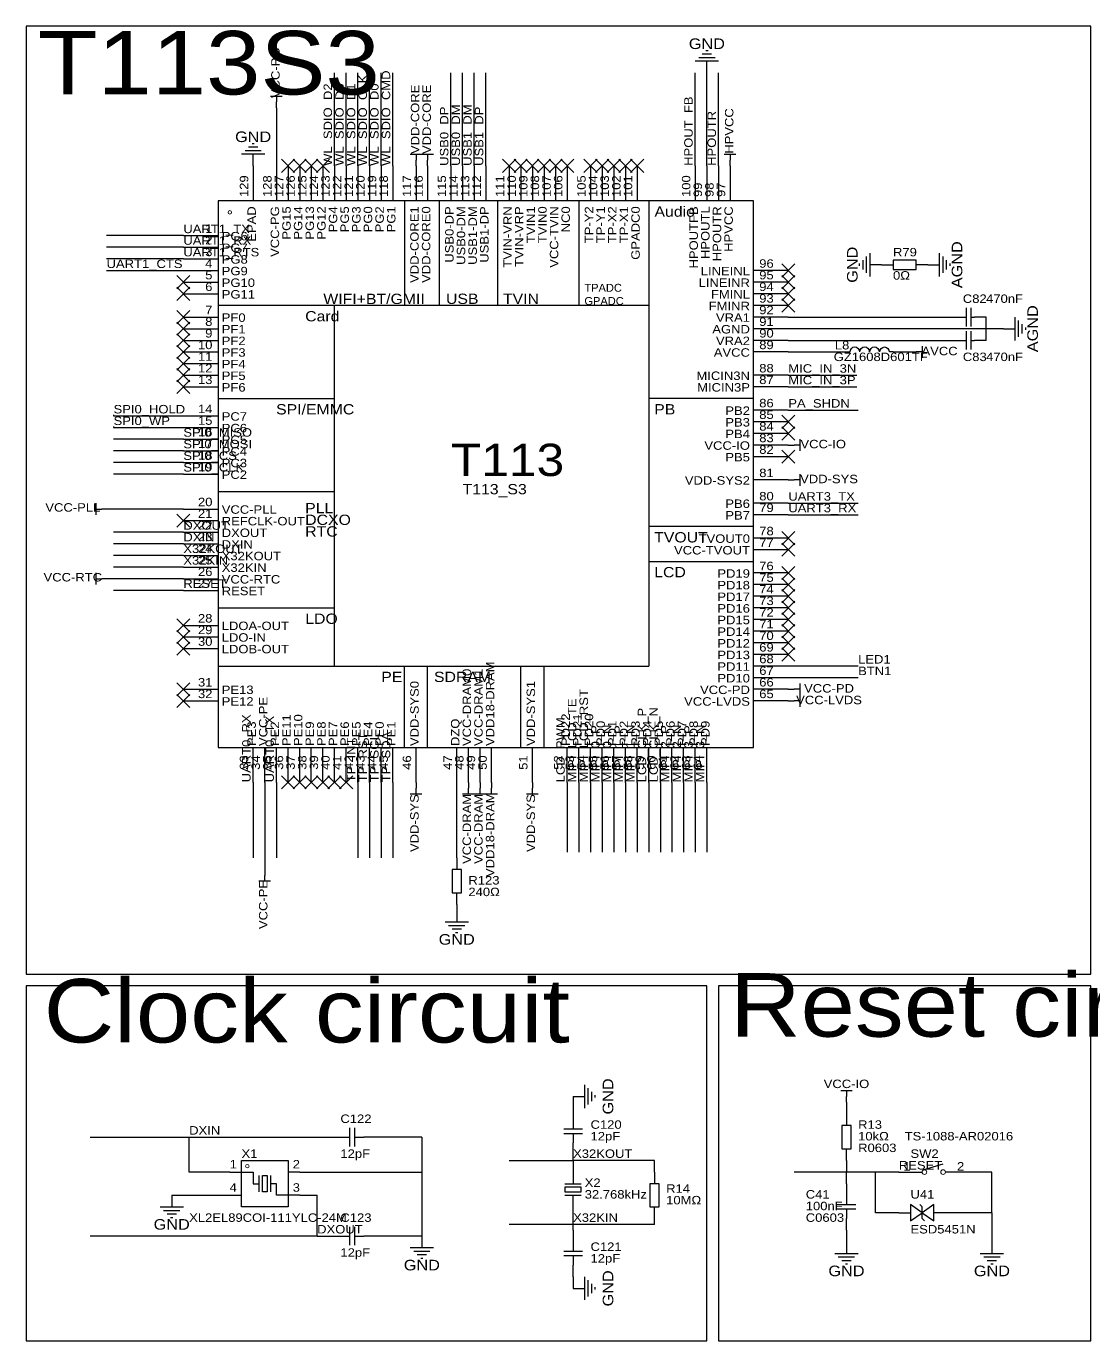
# Model space of a CAD drawing. Header units: millimetres. Extents: x 5 to 432, y 4 to 293.
# Drawn here: x 5.1 to 238.1, y 3.8 to 290.8 of the extents above; entities that cross this region are included whole.
import ezdxf
from ezdxf.enums import TextEntityAlignment as Align

# ---------------------------------------------------------------- set-up
doc = ezdxf.new("R2010")
doc.units = ezdxf.units.MM
doc.header["$MEASUREMENT"] = 0
doc.styles.get("Standard").update_dxf_attribs({"font": 'arial.ttf'})

msp = doc.modelspace()

# ---------------------------------------------------------------- linework, layer by layer
at = {"color": 1, "true_color": 0x000000}
for points in [[(5.08, 290.83), (5.08, 83.82), (237.49, 83.82), (237.49, 290.83)], [(5.08, 81.28), (5.08, 3.81), (153.67, 3.81), (153.67, 81.28)], [(156.21, 81.28), (156.21, 3.81), (237.49, 3.81), (237.49, 81.28)]]:
    msp.add_lwpolyline(points, close=True, dxfattribs=at)
at = {"color": 1, "true_color": 0xa00000}
for points in [[(154.69, 284.73), (152.65, 284.73)], [(153.92, 285.5), (153.42, 285.5)], [(156.21, 283.21), (151.13, 283.21)], [(155.45, 283.97), (151.89, 283.97)], [(58.42, 275.59), (60.96, 275.59)], [(59.69, 275.59), (59.69, 274.32)], [(55.63, 264.41), (53.59, 264.41)], [(54.86, 265.18), (54.36, 265.18)], [(57.15, 262.89), (52.07, 262.89)], [(56.39, 263.65), (52.83, 263.65)], [(88.9, 262.89), (91.44, 262.89)], [(90.17, 262.89), (90.17, 261.62)], [(91.44, 262.89), (93.98, 262.89)], [(92.71, 262.89), (92.71, 261.62)], [(157.48, 262.89), (160.02, 262.89)], [(158.75, 262.89), (158.75, 261.62)], [(87.63, 252.73), (87.63, 229.87)], [(95.25, 252.73), (95.25, 229.87)], [(107.95, 252.73), (107.95, 229.87)], [(125.73, 252.73), (125.73, 229.87)], [(140.97, 252.73), (140.97, 151.13)], [(189.23, 241.3), (189.23, 236.22)], [(204.47, 236.22), (204.47, 241.3)], [(186.94, 239.01), (186.94, 238.51)], [(187.71, 239.78), (187.71, 237.74)], [(188.47, 240.54), (188.47, 236.98)], [(205.23, 236.98), (205.23, 240.54)], [(205.99, 237.74), (205.99, 239.78)], [(206.76, 238.51), (206.76, 239.01)], [(140.97, 229.87), (46.99, 229.87)], [(72.39, 151.13), (72.39, 229.87)], [(209.55, 227.33), (210.31, 227.33)], [(210.31, 229.36), (210.31, 225.3)], [(211.33, 229.36), (211.33, 225.3)], [(211.33, 227.33), (212.09, 227.33)], [(220.98, 222.25), (220.98, 227.33)], [(210.31, 224.28), (210.31, 220.22)], [(211.33, 224.28), (211.33, 220.22)], [(221.74, 223.01), (221.74, 226.57)], [(222.5, 223.77), (222.5, 225.81)], [(223.27, 224.54), (223.27, 225.04)], [(209.55, 222.25), (210.31, 222.25)], [(211.33, 222.25), (212.09, 222.25)], [(184.94, 219.73), (184.99, 220.14), (185.21, 220.5), (185.55, 220.74), (185.95, 220.82), (186.36, 220.73), (186.7, 220.5), (186.92, 220.14), (186.96, 219.72)], [(187.1, 219.73), (187.14, 220.14), (187.36, 220.5), (187.7, 220.74), (188.11, 220.82), (188.51, 220.74), (188.85, 220.5), (189.07, 220.14), (189.12, 219.73)], [(189.25, 219.73), (189.3, 220.14), (189.51, 220.5), (189.86, 220.74), (190.26, 220.82), (190.66, 220.74), (191, 220.5), (191.22, 220.14), (191.27, 219.73)], [(191.44, 219.73), (191.49, 220.14), (191.71, 220.49), (192.05, 220.72), (192.45, 220.8), (192.85, 220.72), (193.19, 220.49), (193.41, 220.14), (193.46, 219.72)], [(200.66, 219.71), (199.39, 219.71)], [(200.66, 220.98), (200.66, 218.44)], [(46.99, 209.55), (72.39, 209.55)], [(163.83, 209.55), (140.97, 209.55)], [(173.99, 199.39), (172.72, 199.39)], [(173.99, 200.66), (173.99, 198.12)], [(173.99, 193.04), (173.99, 190.5)], [(173.99, 191.77), (172.72, 191.77)], [(20.32, 184.15), (20.32, 186.69)], [(46.99, 189.23), (72.39, 189.23)], [(20.32, 185.42), (21.59, 185.42)], [(163.83, 181.61), (140.97, 181.61)], [(140.97, 173.99), (163.83, 173.99)], [(20.32, 168.91), (20.32, 171.45)], [(20.32, 170.18), (21.59, 170.18)], [(46.99, 163.83), (72.39, 163.83)], [(46.99, 151.13), (140.97, 151.13)], [(87.63, 133.35), (87.63, 151.13)], [(92.71, 133.35), (92.71, 151.13)], [(113.03, 133.35), (113.03, 151.13)], [(118.11, 133.35), (118.11, 151.13)], [(173.99, 147.32), (173.99, 144.78)], [(173.99, 146.05), (172.72, 146.05)], [(173.99, 144.78), (173.99, 142.24)], [(173.99, 143.51), (172.72, 143.51)], [(90.17, 123.19), (90.17, 124.46)], [(101.6, 123.19), (101.6, 124.46)], [(104.14, 123.19), (104.14, 124.46)], [(106.68, 123.19), (106.68, 124.46)], [(115.57, 123.19), (115.57, 124.46)], [(91.44, 123.19), (88.9, 123.19)], [(102.87, 123.19), (100.33, 123.19)], [(105.41, 123.19), (102.87, 123.19)], [(107.95, 123.19), (105.41, 123.19)], [(116.84, 123.19), (114.3, 123.19)], [(58.42, 104.14), (55.88, 104.14)], [(57.15, 104.14), (57.15, 105.41)], [(96.52, 95.25), (101.6, 95.25)], [(97.28, 94.49), (100.84, 94.49)], [(98.04, 93.73), (100.08, 93.73)], [(98.81, 92.96), (99.31, 92.96)], [(127, 54.61), (127, 59.69)], [(127.76, 55.37), (127.76, 58.93)], [(128.52, 56.13), (128.52, 58.17)], [(129.29, 56.9), (129.29, 57.4)], [(182.88, 58.42), (185.42, 58.42)], [(184.15, 58.42), (184.15, 57.15)], [(124.46, 52.07), (124.46, 50.04)], [(75.69, 46.23), (75.69, 50.29)], [(76.71, 50.29), (76.71, 46.23)], [(122.43, 50.04), (126.49, 50.04)], [(126.49, 49.02), (122.43, 49.02)], [(124.46, 49.02), (124.46, 46.99)], [(73.66, 48.26), (75.69, 48.26)], [(76.71, 48.26), (78.74, 48.26)], [(52.07, 40.64), (54.61, 40.64), (54.61, 38.1), (55.88, 38.1)], [(198.12, 40.64), (200.66, 40.64)], [(200.91, 41.15), (205.23, 42.42)], [(208.28, 40.64), (205.74, 40.64)], [(55.88, 39.88), (55.88, 36.32)], [(58.42, 39.88), (58.42, 36.32)], [(62.23, 35.56), (59.69, 35.56), (59.69, 38.1), (58.42, 38.1)], [(122.68, 38.1), (126.24, 38.1)], [(124.46, 39.37), (124.46, 38.1)], [(122.68, 35.56), (126.24, 35.56)], [(124.46, 34.29), (124.46, 35.56)], [(184.15, 35.56), (184.15, 33.53)], [(34.29, 33.02), (39.37, 33.02)], [(35.05, 32.26), (38.61, 32.26)], [(182.12, 33.53), (186.18, 33.53)], [(186.18, 32.51), (182.12, 32.51)], [(184.15, 32.51), (184.15, 30.48)], [(201.17, 29.97), (200.66, 30.48), (200.66, 33.02), (200.15, 33.53)], [(35.81, 31.5), (37.85, 31.5)], [(36.58, 30.73), (37.08, 30.73)], [(75.69, 24.64), (75.69, 28.7)], [(76.71, 28.7), (76.71, 24.64)], [(73.66, 26.67), (75.69, 26.67)], [(76.71, 26.67), (78.74, 26.67)], [(88.9, 24.13), (93.98, 24.13)], [(89.66, 23.37), (93.22, 23.37)], [(122.43, 23.37), (126.49, 23.37)], [(124.46, 25.4), (124.46, 23.37)], [(90.42, 22.61), (92.46, 22.61)], [(91.19, 21.84), (91.69, 21.84)], [(126.49, 22.35), (122.43, 22.35)], [(124.46, 22.35), (124.46, 20.32)], [(181.61, 22.86), (186.69, 22.86)], [(182.37, 22.1), (185.93, 22.1)], [(183.13, 21.34), (185.17, 21.34)], [(183.9, 20.57), (184.4, 20.57)], [(213.36, 22.86), (218.44, 22.86)], [(214.12, 22.1), (217.68, 22.1)], [(214.88, 21.34), (216.92, 21.34)], [(215.65, 20.57), (216.15, 20.57)], [(127, 12.7), (127, 17.78)], [(127.76, 13.46), (127.76, 17.02)], [(128.52, 14.22), (128.52, 16.26)], [(129.29, 14.99), (129.29, 15.49)]]:
    msp.add_lwpolyline(points, dxfattribs=at)
at = {"color": 1, "true_color": 0x880000}
for points in [[(153.67, 280.67), (153.67, 283.21)], [(59.69, 273.05), (59.69, 274.32)], [(54.61, 260.35), (54.61, 262.89)], [(90.17, 260.35), (90.17, 261.62)], [(92.71, 260.35), (92.71, 261.62)], [(158.75, 260.35), (158.75, 261.62)], [(54.61, 260.35), (54.61, 252.73)], [(59.69, 260.35), (59.69, 252.73)], [(62.23, 260.35), (62.23, 252.73)], [(64.77, 260.35), (64.77, 252.73)], [(67.31, 260.35), (67.31, 252.73)], [(69.85, 260.35), (69.85, 252.73)], [(72.39, 260.35), (72.39, 252.73)], [(74.93, 260.35), (74.93, 252.73)], [(77.47, 260.35), (77.47, 252.73)], [(80.01, 260.35), (80.01, 252.73)], [(82.55, 260.35), (82.55, 252.73)], [(85.09, 260.35), (85.09, 252.73)], [(90.17, 260.35), (90.17, 252.73)], [(92.71, 260.35), (92.71, 252.73)], [(97.79, 260.35), (97.79, 252.73)], [(100.33, 260.35), (100.33, 252.73)], [(102.87, 260.35), (102.87, 252.73)], [(105.41, 260.35), (105.41, 252.73)], [(110.49, 260.35), (110.49, 252.73)], [(113.03, 260.35), (113.03, 252.73)], [(115.57, 260.35), (115.57, 252.73)], [(118.11, 260.35), (118.11, 252.73)], [(120.65, 260.35), (120.65, 252.73)], [(123.19, 260.35), (123.19, 252.73)], [(128.27, 260.35), (128.27, 252.73)], [(130.81, 260.35), (130.81, 252.73)], [(133.35, 260.35), (133.35, 252.73)], [(135.89, 260.35), (135.89, 252.73)], [(138.43, 260.35), (138.43, 252.73)], [(151.13, 260.35), (151.13, 252.73)], [(153.67, 260.35), (153.67, 252.73)], [(156.21, 260.35), (156.21, 252.73)], [(158.75, 260.35), (158.75, 252.73)], [(39.37, 245.11), (46.99, 245.11)], [(39.37, 242.57), (46.99, 242.57)], [(39.37, 240.03), (46.99, 240.03)], [(191.77, 238.76), (189.23, 238.76)], [(191.77, 238.76), (194.31, 238.76)], [(201.93, 238.76), (199.39, 238.76)], [(201.93, 238.76), (204.47, 238.76)], [(39.37, 237.49), (46.99, 237.49)], [(171.45, 237.49), (163.83, 237.49)], [(39.37, 234.95), (46.99, 234.95)], [(171.45, 234.95), (163.83, 234.95)], [(39.37, 232.41), (46.99, 232.41)], [(171.45, 232.41), (163.83, 232.41)], [(171.45, 229.87), (163.83, 229.87)], [(39.37, 227.33), (46.99, 227.33)], [(171.45, 227.33), (163.83, 227.33)], [(207.01, 227.33), (209.55, 227.33)], [(214.63, 227.33), (212.09, 227.33)], [(39.37, 224.79), (46.99, 224.79)], [(171.45, 224.79), (163.83, 224.79)], [(218.44, 224.79), (220.98, 224.79)], [(39.37, 222.25), (46.99, 222.25)], [(171.45, 222.25), (163.83, 222.25)], [(207.01, 222.25), (209.55, 222.25)], [(214.63, 222.25), (212.09, 222.25)], [(39.37, 219.71), (46.99, 219.71)], [(171.45, 219.71), (163.83, 219.71)], [(184.15, 219.71), (184.91, 219.71)], [(194.31, 219.71), (193.55, 219.71)], [(198.12, 219.71), (199.39, 219.71)], [(39.37, 217.17), (46.99, 217.17)], [(39.37, 214.63), (46.99, 214.63)], [(171.45, 214.63), (163.83, 214.63)], [(39.37, 212.09), (46.99, 212.09)], [(171.45, 212.09), (163.83, 212.09)], [(171.45, 207.01), (163.83, 207.01)], [(39.37, 205.74), (46.99, 205.74)], [(171.45, 204.47), (163.83, 204.47)], [(39.37, 203.2), (46.99, 203.2)], [(171.45, 201.93), (163.83, 201.93)], [(39.37, 200.66), (46.99, 200.66)], [(39.37, 198.12), (46.99, 198.12)], [(171.45, 199.39), (163.83, 199.39)], [(171.45, 199.39), (172.72, 199.39)], [(39.37, 195.58), (46.99, 195.58)], [(171.45, 196.85), (163.83, 196.85)], [(39.37, 193.04), (46.99, 193.04)], [(171.45, 191.77), (163.83, 191.77)], [(171.45, 191.77), (172.72, 191.77)], [(171.45, 186.69), (163.83, 186.69)], [(22.86, 185.42), (21.59, 185.42)], [(39.37, 185.42), (46.99, 185.42)], [(171.45, 184.15), (163.83, 184.15)], [(39.37, 182.88), (46.99, 182.88)], [(39.37, 180.34), (46.99, 180.34)], [(171.45, 179.07), (163.83, 179.07)], [(39.37, 177.8), (46.99, 177.8)], [(39.37, 175.26), (46.99, 175.26)], [(171.45, 176.53), (163.83, 176.53)], [(39.37, 172.72), (46.99, 172.72)], [(22.86, 170.18), (21.59, 170.18)], [(39.37, 170.18), (46.99, 170.18)], [(171.45, 171.45), (163.83, 171.45)], [(39.37, 167.64), (46.99, 167.64)], [(171.45, 168.91), (163.83, 168.91)], [(171.45, 166.37), (163.83, 166.37)], [(171.45, 163.83), (163.83, 163.83)], [(171.45, 161.29), (163.83, 161.29)], [(39.37, 160.02), (46.99, 160.02)], [(171.45, 158.75), (163.83, 158.75)], [(39.37, 157.48), (46.99, 157.48)], [(171.45, 156.21), (163.83, 156.21)], [(39.37, 154.94), (46.99, 154.94)], [(171.45, 153.67), (163.83, 153.67)], [(171.45, 151.13), (163.83, 151.13)], [(171.45, 148.59), (163.83, 148.59)], [(39.37, 146.05), (46.99, 146.05)], [(39.37, 143.51), (46.99, 143.51)], [(171.45, 146.05), (163.83, 146.05)], [(171.45, 143.51), (163.83, 143.51)], [(171.45, 146.05), (172.72, 146.05)], [(171.45, 143.51), (172.72, 143.51)], [(54.61, 125.73), (54.61, 133.35)], [(57.15, 125.73), (57.15, 133.35)], [(59.69, 125.73), (59.69, 133.35)], [(62.23, 125.73), (62.23, 133.35)], [(64.77, 125.73), (64.77, 133.35)], [(67.31, 125.73), (67.31, 133.35)], [(69.85, 125.73), (69.85, 133.35)], [(72.39, 125.73), (72.39, 133.35)], [(74.93, 125.73), (74.93, 133.35)], [(77.47, 125.73), (77.47, 133.35)], [(80.01, 125.73), (80.01, 133.35)], [(82.55, 125.73), (82.55, 133.35)], [(85.09, 125.73), (85.09, 133.35)], [(90.17, 125.73), (90.17, 133.35)], [(99.06, 125.73), (99.06, 133.35)], [(101.6, 125.73), (101.6, 133.35)], [(104.14, 125.73), (104.14, 133.35)], [(106.68, 125.73), (106.68, 133.35)], [(115.57, 125.73), (115.57, 133.35)], [(123.19, 125.73), (123.19, 133.35)], [(125.73, 125.73), (125.73, 133.35)], [(128.27, 125.73), (128.27, 133.35)], [(130.81, 125.73), (130.81, 133.35)], [(133.35, 125.73), (133.35, 133.35)], [(135.89, 125.73), (135.89, 133.35)], [(138.43, 125.73), (138.43, 133.35)], [(140.97, 125.73), (140.97, 133.35)], [(143.51, 125.73), (143.51, 133.35)], [(146.05, 125.73), (146.05, 133.35)], [(148.59, 125.73), (148.59, 133.35)], [(151.13, 125.73), (151.13, 133.35)], [(153.67, 125.73), (153.67, 133.35)], [(90.17, 125.73), (90.17, 124.46)], [(101.6, 125.73), (101.6, 124.46)], [(104.14, 125.73), (104.14, 124.46)], [(106.68, 125.73), (106.68, 124.46)], [(115.57, 125.73), (115.57, 124.46)], [(99.06, 109.22), (99.06, 106.68)], [(57.15, 106.68), (57.15, 105.41)], [(99.06, 99.06), (99.06, 101.6)], [(99.06, 97.79), (99.06, 95.25)], [(124.46, 57.15), (127, 57.15)], [(124.46, 54.61), (124.46, 52.07)], [(184.15, 55.88), (184.15, 57.15)], [(184.15, 53.34), (184.15, 50.8)], [(71.12, 48.26), (73.66, 48.26)], [(81.28, 48.26), (78.74, 48.26)], [(124.46, 44.45), (124.46, 46.99)], [(184.15, 43.18), (184.15, 45.72)], [(49.53, 40.64), (52.07, 40.64)], [(64.77, 40.64), (62.23, 40.64)], [(124.46, 41.91), (124.46, 39.37)], [(142.24, 40.64), (142.24, 38.1)], [(195.58, 40.64), (198.12, 40.64)], [(210.82, 40.64), (208.28, 40.64)], [(184.15, 38.1), (184.15, 35.56)], [(36.83, 35.56), (36.83, 33.02)], [(49.53, 35.56), (52.07, 35.56)], [(64.77, 35.56), (62.23, 35.56)], [(124.46, 31.75), (124.46, 34.29)], [(142.24, 30.48), (142.24, 33.02)], [(195.58, 31.75), (198.12, 31.75)], [(205.74, 31.75), (203.2, 31.75)], [(184.15, 27.94), (184.15, 30.48)], [(71.12, 26.67), (73.66, 26.67)], [(81.28, 26.67), (78.74, 26.67)], [(91.44, 26.67), (91.44, 24.13)], [(124.46, 27.94), (124.46, 25.4)], [(184.15, 25.4), (184.15, 22.86)], [(215.9, 25.4), (215.9, 22.86)], [(124.46, 17.78), (124.46, 20.32)], [(124.46, 15.24), (127, 15.24)]]:
    msp.add_lwpolyline(points, dxfattribs=at)
at = {"color": 1, "true_color": 0x008800}
for points in [[(72.39, 260.35), (72.39, 280.67)], [(74.93, 260.35), (74.93, 280.67)], [(77.47, 260.35), (77.47, 280.67)], [(80.01, 260.35), (80.01, 280.67)], [(82.55, 260.35), (82.55, 280.67)], [(85.09, 260.35), (85.09, 280.67)], [(97.79, 260.35), (97.79, 280.67)], [(100.33, 260.35), (100.33, 280.67)], [(102.87, 260.35), (102.87, 280.67)], [(105.41, 260.35), (105.41, 280.67)], [(151.13, 260.35), (151.13, 280.67)], [(153.67, 260.35), (153.67, 280.67)], [(156.21, 260.35), (156.21, 280.67)], [(59.69, 273.05), (59.69, 260.35)], [(39.37, 245.11), (22.61, 245.11)], [(39.37, 242.57), (22.61, 242.57)], [(39.37, 240.03), (22.61, 240.03)], [(22.61, 237.49), (39.37, 237.49)], [(171.45, 227.33), (207.01, 227.33)], [(214.63, 224.79), (214.63, 227.33)], [(214.63, 224.79), (171.45, 224.79)], [(218.44, 224.79), (214.63, 224.79)], [(214.63, 222.25), (214.63, 224.79)], [(171.45, 222.25), (207.01, 222.25)], [(171.45, 219.71), (184.15, 219.71)], [(194.31, 219.71), (198.12, 219.71)], [(171.45, 214.63), (186.44, 214.63)], [(171.45, 212.09), (186.44, 212.09)], [(171.45, 207.01), (186.69, 207.01)], [(24.13, 205.99), (24.13, 205.74)], [(24.13, 205.74), (39.37, 205.74)], [(24.13, 203.45), (24.13, 203.2)], [(24.13, 203.2), (39.37, 203.2)], [(39.37, 200.66), (24.13, 200.66)], [(39.37, 198.12), (24.13, 198.12)], [(39.37, 195.58), (24.13, 195.58)], [(39.37, 193.04), (24.13, 193.04)], [(171.45, 186.69), (186.69, 186.69)], [(39.37, 185.42), (22.86, 185.42)], [(171.45, 184.15), (186.69, 184.15)], [(39.37, 180.34), (24.13, 180.34)], [(39.37, 177.8), (24.13, 177.8)], [(39.37, 175.26), (24.13, 175.26)], [(39.37, 172.72), (24.13, 172.72)], [(39.37, 170.18), (22.86, 170.18)], [(39.37, 167.64), (24.13, 167.64)], [(186.69, 151.13), (171.45, 151.13)], [(186.69, 148.59), (171.45, 148.59)], [(54.61, 125.73), (54.61, 109.22)], [(57.15, 125.73), (57.15, 106.68)], [(59.69, 125.73), (59.69, 109.22)], [(77.47, 125.73), (77.47, 109.22)], [(80.01, 125.73), (80.01, 109.22)], [(82.55, 125.73), (82.55, 109.22)], [(85.09, 125.73), (85.09, 109.22)], [(99.06, 109.22), (99.06, 125.73)], [(123.19, 125.73), (123.19, 110.49)], [(125.73, 125.73), (125.73, 110.49)], [(128.27, 125.73), (128.27, 110.49)], [(130.81, 125.73), (130.81, 110.49)], [(133.35, 125.73), (133.35, 110.49)], [(135.89, 125.73), (135.89, 110.49)], [(138.43, 125.73), (138.43, 110.49)], [(140.97, 125.73), (140.97, 110.49)], [(143.51, 125.73), (143.51, 110.49)], [(146.05, 125.73), (146.05, 110.49)], [(148.59, 125.73), (148.59, 110.49)], [(151.13, 125.73), (151.13, 110.49)], [(153.67, 125.73), (153.67, 110.49)], [(99.06, 99.06), (99.06, 97.79)], [(124.46, 57.15), (124.46, 54.61)], [(184.15, 55.88), (184.15, 53.34)], [(19.05, 48.26), (40.64, 48.26)], [(40.64, 48.26), (71.12, 48.26)], [(40.64, 40.64), (40.64, 48.26)], [(91.44, 48.26), (81.28, 48.26)], [(91.44, 48.26), (91.44, 40.64)], [(110.49, 43.18), (124.46, 43.18)], [(124.46, 43.18), (124.46, 44.45)], [(142.24, 43.18), (124.46, 43.18)], [(124.46, 43.18), (124.46, 41.91)], [(142.24, 40.64), (142.24, 43.18)], [(184.15, 43.18), (184.15, 40.64)], [(49.53, 40.64), (40.64, 40.64)], [(64.77, 40.64), (91.44, 40.64)], [(91.44, 40.64), (91.44, 26.67)], [(184.15, 40.64), (172.72, 40.64)], [(190.5, 40.64), (184.15, 40.64)], [(184.15, 38.1), (184.15, 40.64)], [(195.58, 40.64), (190.5, 40.64)], [(190.5, 31.75), (190.5, 40.64)], [(215.9, 40.64), (210.82, 40.64)], [(215.9, 31.75), (215.9, 40.64)], [(36.83, 35.56), (49.53, 35.56)], [(64.77, 35.56), (68.58, 35.56)], [(68.58, 26.67), (68.58, 35.56)], [(124.46, 29.21), (124.46, 31.75)], [(195.58, 31.75), (190.5, 31.75)], [(215.9, 31.75), (205.74, 31.75)], [(215.9, 31.75), (215.9, 25.4)], [(124.46, 29.21), (110.49, 29.21)], [(124.46, 27.94), (124.46, 29.21)], [(142.24, 29.21), (124.46, 29.21)], [(142.24, 29.21), (142.24, 30.48)], [(68.58, 26.67), (19.05, 26.67)], [(68.58, 26.67), (71.12, 26.67)], [(91.44, 26.67), (81.28, 26.67)], [(184.15, 27.94), (184.15, 25.4)], [(124.46, 17.78), (124.46, 15.24)]]:
    msp.add_lwpolyline(points, dxfattribs=at)
at = {"color": 1, "true_color": 0x33cc33}
for points in [[(63.67, 261.79), (60.79, 258.91)], [(60.79, 261.79), (63.67, 258.91)], [(66.21, 261.79), (63.33, 258.91)], [(63.33, 261.79), (66.21, 258.91)], [(68.75, 261.79), (65.87, 258.91)], [(65.87, 261.79), (68.75, 258.91)], [(71.29, 261.79), (68.41, 258.91)], [(68.41, 261.79), (71.29, 258.91)], [(111.93, 261.79), (109.05, 258.91)], [(109.05, 261.79), (111.93, 258.91)], [(114.47, 261.79), (111.59, 258.91)], [(111.59, 261.79), (114.47, 258.91)], [(117.01, 261.79), (114.13, 258.91)], [(114.13, 261.79), (117.01, 258.91)], [(119.55, 261.79), (116.67, 258.91)], [(116.67, 261.79), (119.55, 258.91)], [(122.09, 261.79), (119.21, 258.91)], [(119.21, 261.79), (122.09, 258.91)], [(124.63, 261.79), (121.75, 258.91)], [(121.75, 261.79), (124.63, 258.91)], [(129.71, 261.79), (126.83, 258.91)], [(126.83, 261.79), (129.71, 258.91)], [(132.25, 261.79), (129.37, 258.91)], [(129.37, 261.79), (132.25, 258.91)], [(134.79, 261.79), (131.91, 258.91)], [(131.91, 261.79), (134.79, 258.91)], [(137.33, 261.79), (134.45, 258.91)], [(134.45, 261.79), (137.33, 258.91)], [(139.87, 261.79), (136.99, 258.91)], [(136.99, 261.79), (139.87, 258.91)], [(172.89, 238.93), (170.01, 236.05)], [(170.01, 238.93), (172.89, 236.05)], [(40.81, 236.39), (37.93, 233.51)], [(37.93, 236.39), (40.81, 233.51)], [(172.89, 236.39), (170.01, 233.51)], [(170.01, 236.39), (172.89, 233.51)], [(40.81, 233.85), (37.93, 230.97)], [(37.93, 233.85), (40.81, 230.97)], [(172.89, 233.85), (170.01, 230.97)], [(170.01, 233.85), (172.89, 230.97)], [(172.89, 231.31), (170.01, 228.43)], [(170.01, 231.31), (172.89, 228.43)], [(40.81, 228.77), (37.93, 225.89)], [(37.93, 228.77), (40.81, 225.89)], [(40.81, 226.23), (37.93, 223.35)], [(37.93, 226.23), (40.81, 223.35)], [(40.81, 223.69), (37.93, 220.81)], [(37.93, 223.69), (40.81, 220.81)], [(40.81, 221.15), (37.93, 218.27)], [(37.93, 221.15), (40.81, 218.27)], [(40.81, 218.61), (37.93, 215.73)], [(37.93, 218.61), (40.81, 215.73)], [(40.81, 216.07), (37.93, 213.19)], [(37.93, 216.07), (40.81, 213.19)], [(40.81, 213.53), (37.93, 210.65)], [(37.93, 213.53), (40.81, 210.65)], [(172.89, 205.91), (170.01, 203.03)], [(170.01, 205.91), (172.89, 203.03)], [(172.89, 203.37), (170.01, 200.49)], [(170.01, 203.37), (172.89, 200.49)], [(172.89, 198.29), (170.01, 195.41)], [(170.01, 198.29), (172.89, 195.41)], [(40.81, 184.32), (37.93, 181.44)], [(37.93, 184.32), (40.81, 181.44)], [(172.89, 180.51), (170.01, 177.63)], [(170.01, 180.51), (172.89, 177.63)], [(172.89, 177.97), (170.01, 175.09)], [(170.01, 177.97), (172.89, 175.09)], [(172.89, 172.89), (170.01, 170.01)], [(170.01, 172.89), (172.89, 170.01)], [(172.89, 170.35), (170.01, 167.47)], [(170.01, 170.35), (172.89, 167.47)], [(172.89, 167.81), (170.01, 164.93)], [(170.01, 167.81), (172.89, 164.93)], [(172.89, 165.27), (170.01, 162.39)], [(170.01, 165.27), (172.89, 162.39)], [(40.81, 161.46), (37.93, 158.58)], [(37.93, 161.46), (40.81, 158.58)], [(172.89, 162.73), (170.01, 159.85)], [(170.01, 162.73), (172.89, 159.85)], [(40.81, 158.92), (37.93, 156.04)], [(37.93, 158.92), (40.81, 156.04)], [(172.89, 160.19), (170.01, 157.31)], [(170.01, 160.19), (172.89, 157.31)], [(40.81, 156.38), (37.93, 153.5)], [(37.93, 156.38), (40.81, 153.5)], [(172.89, 157.65), (170.01, 154.77)], [(170.01, 157.65), (172.89, 154.77)], [(172.89, 155.11), (170.01, 152.23)], [(170.01, 155.11), (172.89, 152.23)], [(40.81, 147.49), (37.93, 144.61)], [(37.93, 147.49), (40.81, 144.61)], [(40.81, 144.95), (37.93, 142.07)], [(37.93, 144.95), (40.81, 142.07)], [(63.67, 127.17), (60.79, 124.29)], [(60.79, 127.17), (63.67, 124.29)], [(66.21, 127.17), (63.33, 124.29)], [(63.33, 127.17), (66.21, 124.29)], [(68.75, 127.17), (65.87, 124.29)], [(65.87, 127.17), (68.75, 124.29)], [(71.29, 127.17), (68.41, 124.29)], [(68.41, 127.17), (71.29, 124.29)], [(73.83, 127.17), (70.95, 124.29)], [(70.95, 127.17), (73.83, 124.29)], [(76.37, 127.17), (73.49, 124.29)], [(73.49, 127.17), (76.37, 124.29)]]:
    msp.add_lwpolyline(points, dxfattribs=at)
at = {"color": 1, "true_color": 0xa00000}
for points in [[(46.99, 252.73), (46.99, 133.35), (163.83, 133.35), (163.83, 252.73)], [(194.31, 239.78), (194.31, 237.74), (199.39, 237.74), (199.39, 239.78)], [(98.04, 101.6), (100.08, 101.6), (100.08, 106.68), (98.04, 106.68)], [(183.13, 45.72), (185.17, 45.72), (185.17, 50.8), (183.13, 50.8)], [(52.07, 43.18), (62.23, 43.18), (62.23, 33.02), (52.07, 33.02)], [(56.64, 39.88), (57.66, 39.88), (57.66, 36.32), (56.64, 36.32)], [(126.24, 37.34), (122.68, 37.34), (122.68, 36.32), (126.24, 36.32)], [(141.22, 33.02), (143.26, 33.02), (143.26, 38.1), (141.22, 38.1)], [(198.12, 29.97), (200.66, 31.75), (198.12, 33.53)], [(203.2, 33.53), (200.66, 31.75), (203.2, 29.97)]]:
    msp.add_lwpolyline(points, close=True, dxfattribs=at)
at = {"color": 1, "lineweight": 0, "true_color": 0xa00000}
for centre, radius in [((49.53, 250.19), 0.381), ((53.34, 41.91), 0.381), ((201.17, 40.64), 0.508), ((205.23, 40.64), 0.508)]:
    msp.add_circle(centre, radius, dxfattribs=at)

# ---------------------------------------------------------------- texts
at = {"color": 1, "true_color": 0x000000, "width": 1.1}
for s, height, p in [('T113S3', 13.868, (7.62, 271.78)), ('Audio', 2.247, (142.23, 248.57)), ('PG6', 1.849, (47.75, 243.52)), ('PG7', 1.849, (47.75, 240.98)), ('PG8', 1.849, (47.75, 238.44)), ('PG9', 1.849, (47.75, 235.9)), ('96', 1.849, (165.1, 237.55)), ('PG10', 1.849, (47.75, 233.36)), ('95', 1.849, (165.1, 235.01)), ('PG11', 1.849, (47.75, 230.82)), ('WIFI+BT/GMII', 2.2472, (69.93, 229.51)), ('94', 1.849, (165.1, 232.47)), ('USB', 2.247, (96.71, 229.53)), ('TVIN', 2.247, (109.15, 229.53)), ('93', 1.849, (165.1, 229.93)), ('92', 1.849, (165.1, 227.39)), ('PF0', 1.849, (47.75, 225.74)), ('Card', 2.247, (65.97, 225.72)), ('91', 1.849, (165.1, 224.85)), ('PF1', 1.849, (47.75, 223.2)), ('90', 1.849, (165.1, 222.31)), ('PF2', 1.849, (47.75, 220.66)), ('89', 1.849, (165.1, 219.77)), ('PF3', 1.849, (47.75, 218.12)), ('PF4', 1.849, (47.75, 215.58)), ('PF5', 1.849, (47.75, 213.04)), ('88', 1.849, (165.1, 214.69)), ('PF6', 1.849, (47.75, 210.5)), ('87', 1.849, (165.1, 212.15)), ('SPI/EMMC', 2.247, (59.62, 205.4)), ('PB', 2.247, (142.17, 205.4)), ('86', 1.849, (165.1, 207.07)), ('85', 1.849, (165.1, 204.53)), ('PC7', 1.849, (47.75, 204.15)), ('PC6', 1.849, (47.75, 201.61)), ('84', 1.849, (165.1, 201.99)), ('PC5', 1.849, (47.75, 199.07)), ('83', 1.849, (165.1, 199.45)), ('PC4', 1.849, (47.75, 196.53)), ('T113', 7.063, (97.79, 190.5)), ('82', 1.849, (165.1, 196.91)), ('PC3', 1.849, (47.75, 193.99)), ('PC2', 1.849, (47.75, 191.45)), ('81', 1.849, (165.1, 191.83)), ('PLL', 2.247, (65.97, 183.81)), ('80', 1.849, (165.1, 186.75)), ('79', 1.849, (165.1, 184.21)), ('VCC-PLL', 1.849, (47.75, 183.83)), ('REFCLK-OUT', 1.849, (47.75, 181.29)), ('DCXO', 2.247, (65.97, 181.27)), ('DXOUT', 1.849, (47.75, 178.75)), ('RTC', 2.247, (65.97, 178.73)), ('78', 1.849, (165.1, 179.13)), ('DXIN', 1.849, (47.75, 176.21)), ('TVOUT', 2.247, (142.16, 177.45)), ('77', 1.849, (165.1, 176.59)), ('X32KOUT', 1.849, (47.75, 173.67)), ('X32KIN', 1.849, (47.75, 171.13)), ('LCD', 2.247, (142.17, 169.84)), ('76', 1.849, (165.1, 171.51)), ('VCC-RTC', 1.849, (47.75, 168.59)), ('75', 1.849, (165.1, 168.97)), ('RESET', 1.849, (47.75, 166.05)), ('74', 1.849, (165.1, 166.43)), ('73', 1.849, (165.1, 163.89)), ('72', 1.849, (165.1, 161.35)), ('LDOA-OUT', 1.849, (47.75, 158.43)), ('LDO', 2.247, (65.98, 159.67)), ('71', 1.849, (165.1, 158.81)), ('LDO-IN', 1.849, (47.75, 155.89)), ('70', 1.849, (165.1, 156.27)), ('LDOB-OUT', 1.849, (47.75, 153.35)), ('69', 1.849, (165.1, 153.73)), ('68', 1.849, (165.1, 151.19)), ('PE', 2.247, (82.58, 146.97)), ('SDRAM', 2.247, (94.09, 146.97)), ('67', 1.849, (165.1, 148.65)), ('PE13', 1.849, (47.75, 144.46)), ('66', 1.849, (165.1, 146.11)), ('PE12', 1.849, (47.75, 141.92)), ('65', 1.849, (165.1, 143.57)), ('Clock circuit', 13.8684, (8.89, 64.77)), ('Reset circuit', 13.8684, (158.75, 66.04)), ('2', 1.85, (63.25, 40.87)), ('2', 1.85, (208.28, 40.41)), ('3', 1.85, (63.25, 35.79))]:
    msp.add_text(s, height=height, dxfattribs=at).set_placement(p, align=Align.BOTTOM_LEFT)
at = {"color": 1, "true_color": 0x000080, "width": 1.1}
for p in [(153.67, 287.02), (153.67, 287.02), (54.61, 266.7), (54.61, 266.7), (99.06, 91.44), (99.06, 91.44), (36.83, 29.21), (36.83, 29.21), (91.44, 20.32), (91.44, 20.32), (184.15, 19.05), (184.15, 19.05), (215.9, 19.05), (215.9, 19.05)]:
    msp.add_text('GND', height=2.311, dxfattribs=at).set_placement(p, align=Align.MIDDLE_CENTER)
for s, p in [('VCC-PG', (60.96, 280.67)), ('VCC-PG', (60.96, 280.67)), ('VDD-CORE', (91.44, 270.51)), ('VDD-CORE', (91.44, 270.51)), ('VDD-CORE', (93.98, 270.51)), ('VDD-CORE', (93.98, 270.51)), ('HPVCC', (160.02, 267.97)), ('HPVCC', (160.02, 267.97))]:
    msp.add_text(s, height=1.849, rotation=90, dxfattribs=at).set_placement(p, align=Align.BOTTOM_CENTER)
at = {"color": 1, "true_color": 0x0000ff, "width": 1.1}
for s, height, p in [('WL_SDIO_CLK', 1.8491, (80.01, 260.35)), ('WL_SDIO_CMD', 1.8491, (85.09, 260.35)), ('WL_SDIO_D2', 1.849, (72.39, 260.35)), ('WL_SDIO_D3', 1.849, (74.93, 260.35)), ('WL_SDIO_D1', 1.849, (77.47, 260.35)), ('WL_SDIO_D0', 1.849, (82.55, 260.35)), ('USB0_DP', 1.849, (97.79, 260.35)), ('USB0_DM', 1.849, (100.33, 260.35)), ('USB1_DM', 1.849, (102.87, 260.35)), ('USB1_DP', 1.849, (105.41, 260.35)), ('HPOUT_FB', 1.849, (151.13, 260.35)), ('HPOUTR', 1.849, (156.21, 260.35)), ('MIPI_LCD_TE', 1.8491, (125.73, 125.73)), ('MIPI_LCD_RST', 1.8491, (128.27, 125.73)), ('LCD_CLK_P', 1.849, (140.97, 125.73)), ('LCD_CLK_N', 1.849, (143.51, 125.73)), ('UART0_RX', 1.849, (54.61, 125.73)), ('UART0_TX', 1.849, (59.69, 125.73)), ('LCD_PWM', 1.849, (123.19, 125.73)), ('MIPI_0_P', 1.849, (130.81, 125.73)), ('MIPI_0_N', 1.849, (133.35, 125.73)), ('MIPI_1_P', 1.849, (135.89, 125.73)), ('MIPI_1_N', 1.849, (138.43, 125.73)), ('MIPI_2_P', 1.849, (146.05, 125.73)), ('MIPI_2_N', 1.849, (148.59, 125.73)), ('MIPI_3_P', 1.849, (151.13, 125.73)), ('MIPI_3_N', 1.849, (153.67, 125.73)), ('TP_INT', 1.849, (77.47, 125.73)), ('TP_RST', 1.849, (80.01, 125.73)), ('TP_SCL', 1.849, (82.55, 125.73)), ('TP_SDA', 1.849, (85.09, 125.73))]:
    msp.add_text(s, height=height, rotation=90, dxfattribs=at).set_placement(p, align=Align.BOTTOM_LEFT)
at = {"color": 1, "true_color": 0x000000, "width": 1.1}
for s, p in [('129', (54.1, 253.55)), ('128', (59.18, 253.55)), ('127', (61.72, 253.55)), ('126', (64.26, 253.55)), ('125', (66.8, 253.55)), ('124', (69.34, 253.55)), ('123', (71.88, 253.55)), ('122', (74.42, 253.55)), ('121', (76.96, 253.55)), ('120', (79.5, 253.55)), ('119', (82.04, 253.55)), ('118', (84.58, 253.55)), ('117', (89.66, 253.55)), ('116', (92.2, 253.55)), ('115', (97.28, 253.55)), ('114', (99.82, 253.55)), ('113', (102.36, 253.55)), ('112', (104.9, 253.55)), ('111', (109.98, 253.55)), ('110', (112.52, 253.55)), ('109', (115.06, 253.55)), ('108', (117.6, 253.55)), ('107', (120.14, 253.55)), ('106', (122.68, 253.55)), ('105', (127.76, 253.55)), ('104', (130.3, 253.55)), ('103', (132.84, 253.55)), ('102', (135.38, 253.55)), ('101', (137.92, 253.55)), ('100', (150.62, 253.55)), ('99', (153.16, 253.55)), ('98', (155.7, 253.55)), ('97', (158.24, 253.55)), ('VCC-DRAM0', (102.74, 133.66)), ('VCC-DRAM1', (105.28, 133.66)), ('VDD18-DRAM', (107.82, 133.66)), ('VDD-SYS0', (91.31, 133.66)), ('VDD-SYS1', (116.71, 133.66)), ('VCC-PE', (58.29, 133.66)), ('PD20', (129.41, 133.66)), ('PE3', (55.75, 133.66)), ('PE2', (60.83, 133.66)), ('PE11', (63.37, 133.66)), ('PE10', (65.91, 133.66)), ('PE9', (68.45, 133.66)), ('PE8', (70.99, 133.66)), ('PE7', (73.53, 133.66)), ('PE6', (76.07, 133.66)), ('PE5', (78.61, 133.66)), ('PE4', (81.15, 133.66)), ('PE0', (83.69, 133.66)), ('PE1', (86.23, 133.66)), ('DZQ', (100.2, 133.66)), ('PD22', (124.33, 133.66)), ('PD21', (126.87, 133.66)), ('PD0', (131.95, 133.66)), ('PD1', (134.49, 133.66)), ('PD2', (137.03, 133.66)), ('PD3', (139.57, 133.66)), ('PD4', (142.11, 133.66)), ('PD5', (144.65, 133.66)), ('PD6', (147.19, 133.66)), ('PD7', (149.73, 133.66)), ('PD8', (152.27, 133.66)), ('PD9', (154.81, 133.66))]:
    msp.add_text(s, height=1.849, rotation=90, dxfattribs=at).set_placement(p, align=Align.BOTTOM_LEFT)
for s, p in [('EPAD', (55.75, 251.52)), ('VCC-PG', (60.83, 251.52)), ('PG15', (63.37, 251.52)), ('PG14', (65.91, 251.52)), ('PG13', (68.45, 251.52)), ('PG12', (70.99, 251.52)), ('PG4', (73.53, 251.52)), ('PG5', (76.07, 251.52)), ('PG3', (78.61, 251.52)), ('PG0', (81.15, 251.52)), ('PG2', (83.69, 251.52)), ('PG1', (86.23, 251.52)), ('VDD-CORE1', (91.31, 251.52)), ('VDD-CORE0', (93.85, 251.52)), ('USB0-DP', (98.93, 251.52)), ('USB0-DM', (101.47, 251.52)), ('USB1-DM', (104.01, 251.52)), ('USB1-DP', (106.55, 251.52)), ('TVIN-VRN', (111.63, 251.52)), ('TVIN-VRP', (114.17, 251.52)), ('TVIN1', (116.71, 251.52)), ('TVIN0', (119.25, 251.52)), ('VCC-TVIN', (121.79, 251.52)), ('NC0', (124.33, 251.52)), ('TP-Y2', (129.41, 251.52)), ('TP-Y1', (131.95, 251.52)), ('TP-X2', (134.49, 251.52)), ('TP-X1', (137.03, 251.52)), ('GPADC0', (139.57, 251.52)), ('HPOUTFB', (152.27, 251.52)), ('HPOUTL', (154.81, 251.52)), ('HPOUTR', (157.35, 251.52)), ('HPVCC', (159.89, 251.52)), ('33', (54.1, 131.63)), ('34', (56.64, 131.63)), ('35', (59.18, 131.63)), ('36', (61.72, 131.63)), ('37', (64.26, 131.63)), ('38', (66.8, 131.63)), ('39', (69.34, 131.63)), ('40', (71.88, 131.63)), ('41', (74.42, 131.63)), ('42', (76.96, 131.63)), ('43', (79.5, 131.63)), ('44', (82.04, 131.63)), ('45', (84.58, 131.63)), ('46', (89.66, 131.63)), ('47', (98.55, 131.63)), ('48', (101.09, 131.63)), ('49', (103.63, 131.63)), ('50', (106.17, 131.63)), ('51', (115.06, 131.63)), ('52', (122.68, 131.63)), ('53', (125.22, 131.63)), ('54', (127.76, 131.63)), ('55', (130.3, 131.63)), ('56', (132.84, 131.63)), ('57', (135.38, 131.63)), ('58', (137.92, 131.63)), ('59', (140.46, 131.63)), ('60', (143, 131.63)), ('61', (145.54, 131.63)), ('62', (148.08, 131.63)), ('63', (150.62, 131.63)), ('64', (153.16, 131.63))]:
    msp.add_text(s, height=1.849, rotation=90, dxfattribs=at).set_placement(p, align=Align.BOTTOM_RIGHT)
at = {"color": 1, "true_color": 0x0000ff, "width": 1.1}
for s, p in [('UART1_TX', (39.37, 245.11)), ('UART1_RX', (39.37, 242.57)), ('UART1_RTS', (39.37, 240.03)), ('UART1_CTS', (22.61, 237.49)), ('MIC_IN_3N', (171.45, 214.63)), ('MIC_IN_3P', (171.45, 212.09)), ('SPI0_HOLD', (24.13, 205.74)), ('PA_SHDN', (171.45, 207.01)), ('SPI0_WP', (24.13, 203.2)), ('SPI0_MISO', (39.37, 200.66)), ('SPI0_MOSI', (39.37, 198.12)), ('SPI0_CS', (39.37, 195.58)), ('SPI0_CLK', (39.37, 193.04)), ('UART3_TX', (171.45, 186.69)), ('UART3_RX', (171.45, 184.15)), ('DXOUT', (39.37, 180.34)), ('DXIN', (39.37, 177.8)), ('X32KOUT', (39.37, 175.26)), ('X32KIN', (39.37, 172.72)), ('RESET', (39.37, 167.64)), ('LED1', (186.69, 151.13)), ('BTN1', (186.69, 148.59)), ('DXIN', (40.64, 48.26)), ('X32KOUT', (124.46, 43.18)), ('RESET', (195.58, 40.64)), ('X32KIN', (124.46, 29.21)), ('DXOUT', (68.58, 26.67))]:
    msp.add_text(s, height=1.849, dxfattribs=at).set_placement(p, align=Align.BOTTOM_LEFT)
at = {"color": 1, "true_color": 0x000000, "width": 1.1}
for s, height, p in [('1', 1.85, (45.72, 245.17)), ('2', 1.85, (45.72, 242.63)), ('3', 1.85, (45.72, 240.09)), ('4', 1.85, (45.72, 237.55)), ('LINEINL', 1.849, (163.07, 235.9)), ('5', 1.85, (45.72, 235.01)), ('LINEINR', 1.849, (163.07, 233.36)), ('6', 1.85, (45.72, 232.47)), ('FMINL', 1.849, (163.07, 230.82)), ('7', 1.85, (45.72, 227.39)), ('FMINR', 1.849, (163.07, 228.28)), ('8', 1.85, (45.72, 224.85)), ('VRA1', 1.849, (163.07, 225.74)), ('9', 1.85, (45.72, 222.31)), ('AGND', 1.849, (163.07, 223.2)), ('10', 1.849, (45.72, 219.77)), ('VRA2', 1.849, (163.07, 220.66)), ('11', 1.849, (45.72, 217.23)), ('AVCC', 1.849, (163.07, 218.12)), ('12', 1.849, (45.72, 214.69)), ('MICIN3N', 1.849, (163.07, 213.04)), ('13', 1.849, (45.72, 212.15)), ('MICIN3P', 1.849, (163.07, 210.5)), ('14', 1.849, (45.72, 205.8)), ('PB2', 1.849, (163.07, 205.42)), ('15', 1.849, (45.72, 203.26)), ('PB3', 1.849, (163.07, 202.88)), ('16', 1.849, (45.72, 200.72)), ('PB4', 1.849, (163.07, 200.34)), ('17', 1.849, (45.72, 198.18)), ('18', 1.849, (45.72, 195.64)), ('VCC-IO', 1.849, (163.07, 197.8)), ('19', 1.849, (45.72, 193.1)), ('PB5', 1.849, (163.07, 195.26)), ('VDD-SYS2', 1.849, (163.07, 190.18)), ('20', 1.849, (45.72, 185.48)), ('PB6', 1.849, (163.07, 185.1)), ('21', 1.849, (45.72, 182.94)), ('PB7', 1.849, (163.07, 182.56)), ('22', 1.849, (45.72, 180.4)), ('23', 1.849, (45.72, 177.86)), ('TVOUT0', 1.849, (163.07, 177.48)), ('24', 1.849, (45.72, 175.32)), ('25', 1.849, (45.72, 172.78)), ('VCC-TVOUT', 1.849, (163.07, 174.94)), ('26', 1.849, (45.72, 170.24)), ('PD19', 1.849, (163.07, 169.86)), ('27', 1.849, (45.72, 167.7)), ('PD18', 1.849, (163.07, 167.32)), ('PD17', 1.849, (163.07, 164.78)), ('PD16', 1.849, (163.07, 162.24)), ('28', 1.849, (45.72, 160.08)), ('PD15', 1.849, (163.07, 159.7)), ('29', 1.849, (45.72, 157.54)), ('PD14', 1.849, (163.07, 157.16)), ('30', 1.849, (45.72, 155)), ('PD12', 1.849, (163.07, 154.62)), ('PD13', 1.849, (163.07, 152.08)), ('PD11', 1.849, (163.07, 149.54)), ('PD10', 1.849, (163.07, 147)), ('31', 1.849, (45.72, 146.11)), ('VCC-PD', 1.849, (163.07, 144.46)), ('32', 1.849, (45.72, 143.57)), ('VCC-LVDS', 1.849, (163.07, 141.92)), ('1', 1.85, (51.05, 40.87)), ('1', 1.85, (198.12, 40.41)), ('4', 1.85, (51.05, 35.79))]:
    msp.add_text(s, height=height, dxfattribs=at).set_placement(p, align=Align.BOTTOM_RIGHT)
at = {"color": 1, "true_color": 0x000080, "width": 1.1}
for s, p in [('GND', (185.42, 238.76)), ('GND', (185.42, 238.76)), ('AGND', (208.28, 238.76)), ('AGND', (208.28, 238.76)), ('AGND', (224.79, 224.79)), ('AGND', (224.79, 224.79)), ('GND', (132.08, 57.15)), ('GND', (132.08, 57.15)), ('GND', (132.08, 15.24)), ('GND', (132.08, 15.24))]:
    msp.add_text(s, height=2.311, rotation=90, dxfattribs=at).set_placement(p, align=Align.MIDDLE_CENTER)
for s, height, p in [('R79', 1.849, (194.31, 240.03)), ('0Ω', 1.849, (194.31, 234.95)), ('C82', 1.849, (209.55, 229.87)), ('470nF', 1.849, (214.63, 229.87)), ('L8', 1.849, (181.61, 219.71)), ('GZ1608D601TF', 1.8491, (181.36, 217.17)), ('C83', 1.849, (209.55, 217.17)), ('470nF', 1.849, (214.63, 217.17)), ('T113_S3', 2.247, (100.33, 187.96)), ('R123', 1.849, (101.6, 102.87)), ('240Ω', 1.849, (101.6, 100.33)), ('C122', 1.849, (73.66, 50.8)), ('C120', 1.849, (128.27, 49.53)), ('R13', 1.849, (186.69, 49.53)), ('12pF', 1.849, (128.27, 46.99)), ('10kΩ', 1.849, (186.69, 46.99)), ('TS-1088-AR02016', 1.8491, (196.85, 46.99)), ('R0603', 1.849, (186.69, 44.45)), ('X1', 1.849, (52.07, 43.18)), ('12pF', 1.849, (73.66, 43.18)), ('SW2', 1.849, (198.12, 43.18)), ('X2', 1.849, (127, 36.83)), ('R14', 1.849, (144.78, 35.56)), ('32.768kHz', 1.849, (127, 34.29)), ('10MΩ', 1.849, (144.78, 33.02)), ('C41', 1.849, (175.26, 34.29)), ('U41', 1.849, (198.12, 34.29)), ('XL2EL89COI-111YLC-24M', 1.8491, (40.64, 29.21)), ('C123', 1.849, (73.66, 29.21)), ('C0603', 1.849, (175.26, 29.21)), ('100nF', 1.849, (175.26, 31.75)), ('ESD5451N', 1.849, (198.12, 26.67)), ('12pF', 1.849, (73.66, 21.59)), ('C121', 1.849, (128.27, 22.86)), ('12pF', 1.849, (128.27, 20.32))]:
    msp.add_text(s, height=height, dxfattribs=at).set_placement(p, align=Align.BOTTOM_LEFT)
for s, p in [('AVCC', (204.47, 218.44)), ('AVCC', (204.47, 218.44)), ('VCC-IO', (179.07, 198.12)), ('VCC-IO', (179.07, 198.12)), ('VDD-SYS', (180.34, 190.5)), ('VDD-SYS', (180.34, 190.5)), ('VCC-PD', (180.34, 144.78)), ('VCC-PD', (180.34, 144.78)), ('VCC-LVDS', (180.34, 142.24)), ('VCC-LVDS', (180.34, 142.24)), ('VCC-IO', (184.15, 58.42)), ('VCC-IO', (184.15, 58.42))]:
    msp.add_text(s, height=1.849, dxfattribs=at).set_placement(p, align=Align.BOTTOM_CENTER)
for s, p in [('VCC-PLL', (15.24, 186.69)), ('VCC-PLL', (15.24, 186.69)), ('VCC-RTC', (15.24, 171.45)), ('VCC-RTC', (15.24, 171.45))]:
    msp.add_text(s, height=1.849, dxfattribs=at).set_placement(p, align=Align.TOP_CENTER)
for s, p in [('VDD-SYS', (88.9, 116.84)), ('VDD-SYS', (88.9, 116.84)), ('VCC-DRAM', (100.33, 115.57)), ('VCC-DRAM', (100.33, 115.57)), ('VCC-DRAM', (102.87, 115.57)), ('VCC-DRAM', (102.87, 115.57)), ('VDD18-DRAM', (105.41, 114.3)), ('VDD18-DRAM', (105.41, 114.3)), ('VDD-SYS', (114.3, 116.84)), ('VDD-SYS', (114.3, 116.84)), ('VCC-PE', (55.88, 99.06)), ('VCC-PE', (55.88, 99.06))]:
    msp.add_text(s, height=1.849, rotation=90, dxfattribs=at).set_placement(p, align=Align.TOP_CENTER)
at = {"true_color": 0x000000, "insert": (126.93, 234.59), "char_height": 1.729, "width": 6.1736, "attachment_point": 1}
msp.add_mtext('TPADC\\PGPADC', dxfattribs=at)

doc.saveas('drawing.dxf')
